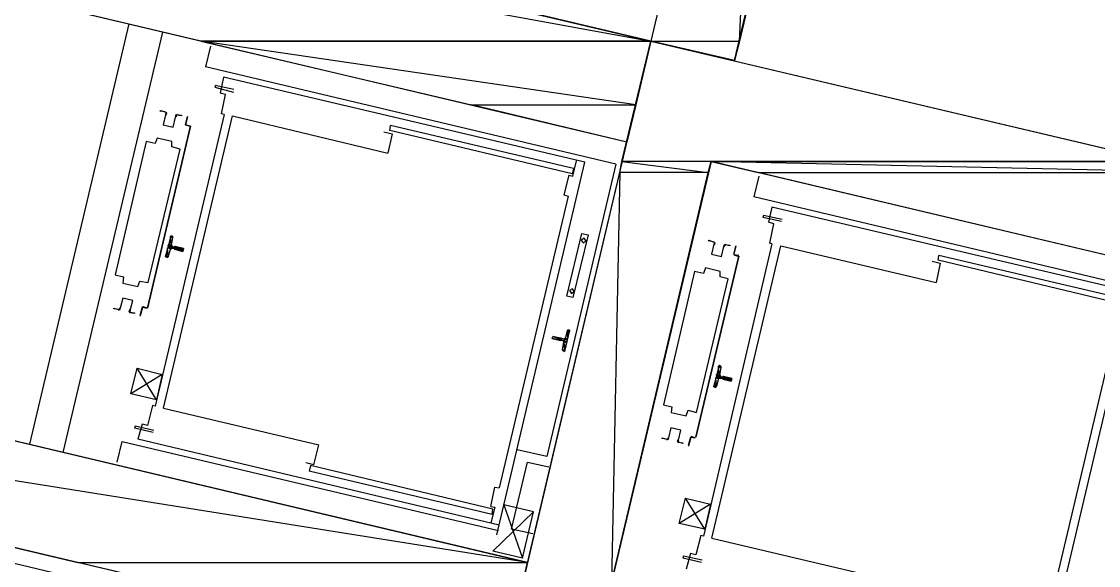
# Model space of a CAD drawing. Header units: feet. Extents: x -84 to 198, y -22 to 181.
# Drawn here: x 46.67 to 67.47, y 55.82 to 66.32 of the extents above; entities that cross this region are included whole.
import ezdxf

# ---------------------------------------------------------------- set-up
doc = ezdxf.new("R2010")
doc.units = ezdxf.units.FT
for name, color, linetype in [('A-LINEA', 7, 'CONTINUOUS'), ('A-LINEA-FINA', 9, 'CONTINUOUS'), ('A-MURO-CONCRETO', 8, 'CONTINUOUS')]:
    doc.layers.add(name, color=color, linetype=linetype)

msp = doc.modelspace()

# ---------------------------------------------------------------- linework, layer by layer
at = {"layer": 'A-LINEA'}
for p, q in [((17.6933, 75.6711), (58.8267, 65.9378)), ((48.7467, 66.2711), (46.8267, 58.1644)), ((47.48, 58.0044), (49.4, 66.1111)), ((58.8267, 65.9378), (58.36, 63.9911)), ((50.32, 65.8444), (50.2267, 65.4444)), ((58.1467, 63.5644), (50.2267, 65.4444)), ((50.5733, 65.2444), (50.5067, 64.9378)), ((57.5467, 63.6044), (50.5733, 65.2444)), ((50.7733, 64.9511), (50.4133, 65.0444)), ((50.5867, 64.5244), (49.2533, 58.8978)), ((49.4133, 58.8578), (50.7467, 64.4978)), ((50.7467, 64.4978), (53.7467, 63.7778)), ((49.9333, 64.2978), (49.1067, 60.7911)), ((49.1067, 60.7911), (49.9333, 64.2978)), ((49.9333, 64.2978), (49.84, 64.3244)), ((49.84, 64.3244), (49.92, 64.2978)), ((49.8533, 64.3244), (49.8533, 64.3244)), ((49.8533, 64.3244), (49.8533, 64.3244)), ((49.92, 64.2978), (49.92, 64.2978)), ((53.7867, 64.2178), (53.8, 64.3111)), ((57.3333, 63.4844), (53.8, 64.3111)), ((57.3067, 63.3778), (53.7867, 64.2178)), ((57.32, 63.3378), (57.3867, 63.6311)), ((55.8533, 56.4178), (57.5467, 63.6044)), ((58.1467, 63.5644), (56.8133, 57.9244)), ((57.3333, 63.4844), (57.3067, 63.3778)), ((57.24, 63.3511), (57.32, 63.3378)), ((60.9067, 63.3378), (60.8133, 62.9378)), ((57.2267, 62.9511), (55.8933, 57.3244)), ((68.7333, 61.0578), (60.8133, 62.9378)), ((61.16, 62.7378), (61.0933, 62.4444)), ((68.1333, 61.0978), (61.16, 62.7378)), ((61.3467, 62.4578), (60.9867, 62.5378)), ((49.5867, 62.1511), (49.56, 62.0044)), ((49.5997, 62.1412), (49.5846, 62.1639)), ((49.5867, 61.9778), (49.6267, 61.9644)), ((61.16, 62.0311), (59.84, 56.3911)), ((60, 56.3511), (61.3333, 61.9911)), ((61.3333, 61.9911), (64.3333, 61.2844)), ((49.4821, 61.765), (49.5058, 61.7785)), ((49.5467, 61.9378), (49.5067, 61.7911)), ((49.6133, 61.9378), (49.5733, 61.9511)), ((49.6133, 61.9244), (49.6133, 61.9244)), ((60.52, 61.7911), (59.6933, 58.2978)), ((59.6933, 58.2978), (60.52, 61.7911)), ((60.52, 61.8044), (60.4267, 61.8178)), ((60.4267, 61.8178), (60.5067, 61.7911)), ((60.44, 61.8178), (60.44, 61.8178)), ((60.44, 61.8178), (60.44, 61.8178)), ((60.5067, 61.7911), (60.5067, 61.7911)), ((64.3733, 61.7111), (64.3867, 61.8044)), ((67.92, 60.9778), (64.3867, 61.8044)), ((67.8933, 60.8711), (64.3733, 61.7111)), ((66.44, 53.9111), (68.1333, 61.0978)), ((49.0933, 60.7911), (49.0133, 60.8178)), ((49.0133, 60.8044), (49.0133, 60.8044)), ((49.0933, 60.8044), (49.0933, 60.8044)), ((49.0933, 60.8044), (49.0933, 60.8044)), ((57.1733, 60.2044), (57.2133, 60.3511)), ((57.2379, 60.3639), (57.2142, 60.3504)), ((67.8133, 60.4578), (66.48, 54.8178)), ((57.08, 60.1644), (57.08, 60.1644)), ((57.12, 59.9778), (57.1467, 60.1378)), ((57.1336, 59.9744), (57.1487, 59.9516)), ((49.28, 59.0178), (48.9067, 59.6311)), ((60.1733, 59.6444), (60.1467, 59.4978)), ((60.1864, 59.6479), (60.1713, 59.6706)), ((60.1733, 59.4711), (60.2133, 59.4578)), ((60.0687, 59.2583), (60.0924, 59.2718)), ((60.1333, 59.4311), (60.0933, 59.2844)), ((49.2, 58.9111), (49.1067, 58.5244)), ((49.2533, 58.8978), (49.2, 58.9111)), ((49.4133, 58.8578), (52.4133, 58.1511)), ((48.8667, 58.5111), (48.8533, 58.4711)), ((49.2133, 58.3911), (48.8533, 58.4711)), ((49.2267, 58.4311), (48.8667, 58.5111)), ((55.8933, 56.6044), (48.92, 58.2578)), ((59.68, 58.2844), (59.6, 58.3111)), ((59.6, 58.2978), (59.6, 58.2978)), ((59.68, 58.2978), (59.68, 58.2978)), ((59.68, 58.2978), (59.68, 58.2978)), ((48.52, 57.8178), (48.6133, 58.2178)), ((48.6133, 58.2178), (55.88, 56.4978)), ((52.32, 57.7644), (52.4133, 58.1511)), ((56.8133, 57.9244), (56.24, 58.0578)), ((52.32, 57.7644), (52.16, 57.8044)), ((52.2533, 57.7511), (52.2267, 57.6444)), ((55.76, 56.8044), (52.2267, 57.6444)), ((55.7733, 56.9111), (52.2533, 57.7511)), ((55.7333, 56.9644), (55.8133, 57.3378)), ((55.8133, 57.3378), (55.8933, 57.3244)), ((41.3733, 57.0844), (51.36, 54.7244)), ((56.56, 56.8578), (55.9867, 56.9911)), ((59.8667, 56.5244), (59.4933, 57.1244)), ((55.7333, 56.9644), (55.8133, 56.9511)), ((55.8133, 56.9511), (55.7333, 56.6444)), ((55.76, 56.8044), (55.7733, 56.9111)), ((56.3467, 55.9644), (56.56, 56.8578)), ((59.7867, 56.4044), (59.6933, 56.0311)), ((59.84, 56.3911), (59.7867, 56.4044)), ((60, 56.3511), (63, 55.6444)), ((59.4533, 56.0044), (59.44, 55.9644)), ((59.8, 55.8844), (59.44, 55.9644)), ((59.8133, 55.9244), (59.4533, 56.0044))]:
    msp.add_line(p, q, dxfattribs=at)
for points in [[(60.44, 65.5644), (62.6667, 74.9644), (61.0533, 75.3511), (58.8267, 65.9378), (60.44, 65.5644)], [(58.8267, 65.9378), (58.36, 63.9911), (20.12, 73.0444), (18.2, 64.9378), (30.4267, 62.0444), (29.7333, 59.1244), (14.9067, 62.6311)], [(67.1867, 53.3378), (66.72, 51.4044), (55.9867, 53.9378), (58.8267, 65.9378), (69.5733, 63.4044), (69.1067, 61.4578), (59.9867, 63.6178), (58.0667, 55.4978), (67.1867, 53.3378)], [(50.7733, 65.0044), (50.4133, 65.0844), (50.4133, 65.0444)], [(50.5867, 64.5244), (50.5333, 64.5378), (50.6133, 64.9111), (50.5067, 64.9378)], [(49.44, 64.5778), (49.3467, 64.5911), (49.36, 64.6044), (49.44, 64.5778)], [(49.4531, 64.5169), (49.4076, 64.3242), (49.6002, 64.2786), (49.6458, 64.4713)], [(49.4531, 64.5169), (49.4076, 64.3242), (49.6002, 64.2786), (49.6458, 64.4713)], [(49.4573, 64.5275), (49.4664, 64.5476), (49.4515, 64.5639)], [(49.4643, 64.5162), (49.4796, 64.5497), (49.4547, 64.5768)], [(49.6807, 64.5236), (49.6463, 64.5105), (49.6449, 64.4737)], [(49.6777, 64.5106), (49.6571, 64.5028), (49.6562, 64.4807)], [(49.6667, 64.5244), (49.76, 64.5111), (49.76, 64.4978), (49.6667, 64.5111)], [(49.84, 64.3244), (49.88, 64.4844), (49.84, 64.3244)], [(49.08, 64.0044), (48.48, 61.4311), (48.64, 61.3911), (48.6267, 61.2711), (48.92, 61.2044), (48.96, 61.3111), (49.12, 61.2844), (49.7333, 63.8578), (49.5733, 63.8978), (49.5733, 64.0044), (49.2933, 64.0711), (49.2533, 63.9644), (49.08, 64.0044)], [(53.6667, 64.1911), (53.8267, 64.1511), (53.7467, 63.7778)], [(57.24, 63.3511), (57.1467, 62.9778), (57.2267, 62.9511)], [(61.36, 62.4978), (61, 62.5778), (60.9867, 62.5378)], [(61.16, 62.0311), (61.12, 62.0444), (61.2, 62.4178), (61.0933, 62.4444)], [(49.48, 61.7778), (49.4533, 61.7778), (49.56, 62.1778), (49.5733, 62.1778)], [(57.4933, 62.2311), (57.6133, 62.2044), (57.32, 60.9911), (57.2, 61.0178), (57.4933, 62.2311)], [(29.96, 60.0978), (55.9867, 53.9378), (56.44, 55.8844), (30.4267, 62.0444), (29.96, 60.0978)], [(49.5739, 62.0024), (49.5763, 61.9873), (49.5887, 61.9783)], [(49.64, 61.9778), (49.8, 61.9378), (49.7867, 61.8844), (49.6267, 61.9244)], [(49.64, 61.9778), (49.6267, 61.9778), (49.6267, 61.9778)], [(57.5374, 62.1365), (57.4813, 62.1019), (57.5159, 62.0457), (57.5721, 62.0804), (57.5374, 62.1365)], [(60.0267, 62.0711), (59.9333, 62.0844), (59.9467, 62.0978), (60.0267, 62.0711)], [(60.0397, 62.0235), (59.9942, 61.8309), (60.1869, 61.7853), (60.2325, 61.9779)], [(60.0397, 62.0235), (59.9942, 61.8309), (60.1869, 61.7853), (60.2325, 61.9779)], [(60.044, 62.0208), (60.0531, 62.0409), (60.0381, 62.0572)], [(60.051, 62.0095), (60.0663, 62.043), (60.0413, 62.0701)], [(60.2673, 62.017), (60.2329, 62.0039), (60.2315, 61.9671)], [(60.2644, 62.004), (60.2438, 61.9961), (60.2429, 61.9741)], [(60.2533, 62.0178), (60.3467, 62.0044), (60.3467, 61.9911), (60.2533, 62.0178)], [(60.4267, 61.8311), (60.4667, 61.9778), (60.4667, 61.9911), (60.4267, 61.8311)], [(49.5846, 61.9372), (49.5695, 61.9348), (49.5605, 61.9224)], [(59.6667, 61.4978), (59.0667, 58.9244), (59.2267, 58.8844), (59.2133, 58.7778), (59.5067, 58.7111), (59.5467, 58.8178), (59.7067, 58.7778), (60.32, 61.3511), (60.16, 61.3911), (60.16, 61.4978), (59.88, 61.5644), (59.84, 61.4578), (59.6667, 61.4978)], [(64.2533, 61.6978), (64.4133, 61.6578), (64.3333, 61.2844)], [(57.3107, 61.1632), (57.2546, 61.1285), (57.2893, 61.0724), (57.3454, 61.107), (57.3107, 61.1632)], [(48.7736, 60.7454), (48.8191, 60.938), (48.6265, 60.9836), (48.5808, 60.791)], [(48.7736, 60.7454), (48.8191, 60.938), (48.6265, 60.9836), (48.5808, 60.791)], [(48.5467, 60.7644), (48.4533, 60.7778), (48.4533, 60.7911), (48.5467, 60.7644)], [(48.546, 60.7519), (48.5804, 60.765), (48.5818, 60.8018)], [(48.5489, 60.7649), (48.5696, 60.7728), (48.5704, 60.7948)], [(48.7623, 60.7594), (48.7471, 60.7259), (48.772, 60.6988)], [(48.7694, 60.7481), (48.7603, 60.7279), (48.7752, 60.7117)], [(49, 60.8044), (48.96, 60.6444), (48.9733, 60.6444), (49.0133, 60.8044), (49.0933, 60.7911)], [(48.7733, 60.7111), (48.8533, 60.6978), (48.8533, 60.6844), (48.7733, 60.6978)], [(57.24, 60.3644), (57.2533, 60.3644), (57.16, 59.9511), (57.1467, 59.9644)], [(57.08, 60.1644), (56.92, 60.2044), (56.9333, 60.2444), (57.0933, 60.2178), (57.0933, 60.2044)], [(57.1333, 60.1644), (57.0933, 60.1644), (57.0933, 60.1644)], [(57.1467, 60.1911), (57.1067, 60.2044), (57.1067, 60.2044)], [(57.1595, 60.1265), (57.157, 60.1416), (57.1446, 60.1506)], [(57.1487, 60.1783), (57.1638, 60.1808), (57.1728, 60.1932)], [(60.0667, 59.2711), (60.04, 59.2711), (60.1467, 59.6844), (60.16, 59.6711)], [(49.3867, 59.5111), (48.7867, 59.1378), (48.9067, 59.6311), (49.3867, 59.5111), (49.28, 59.0178), (48.7867, 59.1378)], [(60.1605, 59.4957), (60.163, 59.4806), (60.1754, 59.4716)], [(60.2267, 59.4711), (60.3867, 59.4311), (60.3733, 59.3778), (60.2133, 59.4178)], [(60.2267, 59.4711), (60.2133, 59.4711), (60.2133, 59.4711)], [(60.1713, 59.4306), (60.1562, 59.4281), (60.1472, 59.4157)], [(60.16, 59.4444), (60.2, 59.4311), (60.2, 59.4311)], [(49.1067, 58.5244), (49, 58.5511), (48.92, 58.2578)], [(59.3603, 58.2387), (59.4058, 58.4313), (59.2131, 58.4769), (59.1675, 58.2843)], [(59.3603, 58.2387), (59.4058, 58.4313), (59.2131, 58.4769), (59.1675, 58.2843)], [(59.12, 58.2578), (59.04, 58.2711), (59.04, 58.2844), (59.1333, 58.2578)], [(59.1327, 58.2453), (59.1671, 58.2583), (59.1685, 58.2951)], [(59.1356, 58.2583), (59.1562, 58.2661), (59.1571, 58.2882)], [(59.349, 58.2527), (59.3337, 58.2192), (59.3587, 58.1921)], [(59.356, 58.2414), (59.3469, 58.2213), (59.3619, 58.205)], [(59.5867, 58.2978), (59.5467, 58.1378), (59.56, 58.1378), (59.6, 58.2978), (59.68, 58.2844)], [(59.36, 58.2044), (59.44, 58.1911), (59.44, 58.1778), (59.36, 58.2044)], [(56.5467, 56.4311), (56.1333, 56.5244), (56.44, 57.8178), (56.8533, 57.7244)], [(55.9867, 56.9911), (56.3467, 55.9644), (55.7733, 56.0978), (56.56, 56.8578)], [(59.9733, 57.0044), (59.3733, 56.6311), (59.4933, 57.1244), (59.9733, 57.0044), (59.8667, 56.5244), (59.3733, 56.6311)], [(59.6933, 56.0311), (59.5867, 56.0578), (59.5067, 55.7511)]]:
    msp.add_lwpolyline(points, dxfattribs=at)
at = {"layer": 'A-LINEA-FINA'}
for p, q in [((49.5467, 62.1778), (49.5867, 62.1644)), ((49.56, 62.1778), (49.5867, 62.1778)), ((49.56, 62.1778), (49.5733, 62.1778)), ((49.5067, 62.0044), (49.5733, 61.9778)), ((49.5067, 62.0044), (49.5733, 61.9911)), ((49.5067, 61.9911), (49.5867, 61.9778)), ((49.5067, 61.9644), (49.56, 61.9511)), ((49.52, 62.0178), (49.56, 62.0044)), ((49.6267, 61.9778), (49.8, 61.9378)), ((49.6267, 61.9644), (49.8, 61.9244)), ((49.6267, 61.9644), (49.8, 61.9244)), ((49.4533, 61.7778), (49.48, 61.7778)), ((49.4667, 61.7911), (49.4933, 61.7778)), ((49.4667, 61.7911), (49.5067, 61.7778)), ((49.4933, 61.9511), (49.5467, 61.9378)), ((49.5067, 61.9511), (49.56, 61.9378)), ((49.6267, 61.9378), (49.7867, 61.8978)), ((49.6267, 61.9244), (49.7867, 61.8844)), ((57.2533, 60.3511), (57.2133, 60.3644)), ((57.2533, 60.3511), (57.2267, 60.3644)), ((57.2533, 60.3644), (57.24, 60.3644)), ((57.08, 60.1644), (56.92, 60.2044)), ((57.0933, 60.2044), (56.9333, 60.2444)), ((57.0933, 60.2044), (56.9333, 60.2444)), ((57.2, 60.1378), (57.1333, 60.1644)), ((57.2, 60.1244), (57.1467, 60.1378)), ((57.2133, 60.1778), (57.16, 60.1911)), ((57.16, 59.9644), (57.12, 59.9778)), ((57.16, 59.9644), (57.1333, 59.9778)), ((57.16, 59.9644), (57.1333, 59.9644)), ((57.16, 59.9511), (57.1333, 59.9644)), ((60.1467, 59.6844), (60.16, 59.6711)), ((60.0933, 59.4978), (60.16, 59.4711)), ((60.0933, 59.4978), (60.16, 59.4844)), ((60.0933, 59.4978), (60.1467, 59.4844)), ((60.1333, 59.6711), (60.1733, 59.6578)), ((60.1333, 59.6711), (60.1733, 59.6711)), ((60.2133, 59.4711), (60.3867, 59.4311)), ((60.2133, 59.4711), (60.3867, 59.4311)), ((60.04, 59.2844), (60.08, 59.2711)), ((60.04, 59.2711), (60.0667, 59.2711)), ((60.0533, 59.2844), (60.08, 59.2711)), ((60.08, 59.4444), (60.1333, 59.4311)), ((60.08, 59.4444), (60.1333, 59.4311)), ((60.0933, 59.4578), (60.1467, 59.4444)), ((60.2133, 59.4578), (60.3733, 59.4178)), ((60.2133, 59.4311), (60.3733, 59.3911)), ((60.2133, 59.4178), (60.3733, 59.3778))]:
    msp.add_line(p, q, dxfattribs=at)
for points in [[(49.5867, 62.1778), (49.5867, 62.1644), (49.5467, 62.1778), (49.5867, 62.1778)], [(49.5867, 62.1644), (49.5467, 62.1778), (49.5467, 62.1778), (49.5867, 62.1644)], [(49.5467, 62.1778), (49.5467, 62.1778), (49.5867, 62.1644), (49.5467, 62.1778)], [(49.5867, 62.1644), (49.5467, 62.1778), (49.5467, 62.1778), (49.5867, 62.1644)], [(49.5467, 62.1778), (49.5467, 62.1778), (49.5867, 62.1644), (49.5467, 62.1778)], [(49.5467, 62.1778), (49.5867, 62.1644), (49.5467, 62.1644), (49.5467, 62.1778), (49.5467, 62.1778)], [(49.5867, 62.1644), (49.5467, 62.1778), (49.5467, 62.1778), (49.5867, 62.1644), (49.5867, 62.1644)], [(49.56, 62.1778), (49.5867, 62.1778), (49.5467, 62.1778), (49.56, 62.1778), (49.56, 62.1778)], [(49.56, 62.1778), (49.56, 62.1778), (49.5867, 62.1778), (49.56, 62.1778)], [(49.5867, 62.1778), (49.56, 62.1778), (49.5733, 62.1778), (49.5867, 62.1778)], [(49.5733, 62.1778), (49.56, 62.1778), (49.56, 62.1778), (49.5733, 62.1778), (49.5733, 62.1778)], [(49.5067, 62.0044), (49.56, 61.9911), (49.52, 62.0178), (49.5067, 62.0044)], [(49.5067, 62.0044), (49.5067, 62.0044), (49.5733, 61.9778), (49.5067, 62.0044)], [(49.5067, 62.0044), (49.5733, 61.9778), (49.5067, 61.9911), (49.5067, 62.0044), (49.5067, 62.0044)], [(49.5733, 61.9778), (49.5067, 62.0044), (49.5733, 61.9911), (49.5733, 61.9778), (49.5733, 61.9778)], [(49.5733, 61.9911), (49.5067, 62.0044), (49.5067, 62.0044), (49.5733, 61.9911)], [(49.5067, 62.0044), (49.5067, 62.0044), (49.5733, 61.9911), (49.5067, 62.0044), (49.5067, 62.0044)], [(49.5733, 61.9911), (49.5067, 62.0044), (49.56, 61.9911), (49.5733, 61.9911), (49.5733, 61.9911)], [(49.56, 61.9911), (49.5067, 62.0044), (49.5067, 62.0044), (49.56, 61.9911)], [(49.5067, 62.0044), (49.5067, 62.0044), (49.56, 61.9911), (49.5067, 62.0044), (49.5067, 62.0044)], [(49.5067, 61.9644), (49.7867, 61.8978), (49.5067, 61.9911), (49.5067, 61.9644)], [(49.7867, 61.8978), (49.5067, 61.9911), (49.8, 61.9244), (49.7867, 61.8978), (49.7867, 61.8978)], [(49.5867, 61.9778), (49.5067, 61.9911), (49.5733, 61.9778), (49.5867, 61.9778), (49.5867, 61.9778)], [(49.5733, 61.9778), (49.5067, 61.9911), (49.5067, 61.9911), (49.5733, 61.9778)], [(49.5067, 61.9911), (49.5067, 61.9911), (49.5733, 61.9778), (49.5067, 61.9911), (49.5067, 61.9911)], [(49.5067, 61.9644), (49.5067, 61.9644), (49.56, 61.9511), (49.5067, 61.9644)], [(49.5067, 61.9644), (49.56, 61.9511), (49.5067, 61.9511), (49.5067, 61.9644), (49.5067, 61.9644)], [(49.56, 61.9511), (49.5067, 61.9644), (49.5067, 61.9644), (49.56, 61.9511)], [(49.5067, 61.9644), (49.5067, 61.9644), (49.56, 61.9511), (49.5067, 61.9644), (49.5067, 61.9644)], [(49.56, 61.9511), (49.5067, 61.9644), (49.5067, 61.9644), (49.56, 61.9511)], [(49.5067, 61.9644), (49.5067, 61.9644), (49.56, 61.9511), (49.5067, 61.9644), (49.5067, 61.9644)], [(49.56, 61.9511), (49.5067, 61.9644), (49.5733, 61.9511), (49.56, 61.9511), (49.56, 61.9511)], [(49.5733, 61.9511), (49.5067, 61.9644), (49.5067, 61.9644), (49.5733, 61.9511)], [(49.5067, 61.9644), (49.5067, 61.9644), (49.5733, 61.9511), (49.5067, 61.9644), (49.5067, 61.9644)], [(49.52, 62.0178), (49.56, 62.0044), (49.5467, 62.1644), (49.52, 62.0178)], [(49.56, 61.9911), (49.52, 62.0178), (49.56, 62.0044), (49.56, 61.9911)], [(49.56, 62.0044), (49.52, 62.0178), (49.52, 62.0178), (49.56, 62.0044), (49.56, 62.0044)], [(49.56, 62.0044), (49.5467, 62.1644), (49.5867, 62.1511), (49.56, 62.0044)], [(49.5467, 62.1644), (49.5867, 62.1511), (49.5867, 62.1644), (49.5467, 62.1644), (49.5467, 62.1644)], [(49.5867, 62.1511), (49.5467, 62.1644), (49.5467, 62.1644), (49.5867, 62.1511), (49.5867, 62.1511)], [(49.8, 61.9378), (49.6267, 61.9778), (49.6267, 61.9778), (49.8, 61.9378)], [(49.6267, 61.9778), (49.6267, 61.9778), (49.8, 61.9378), (49.6267, 61.9778)], [(49.6267, 61.9778), (49.8, 61.9378), (49.6267, 61.9644), (49.6267, 61.9778), (49.6267, 61.9778)], [(49.8, 61.9378), (49.6267, 61.9778), (49.6267, 61.9778), (49.8, 61.9378)], [(49.6267, 61.9778), (49.6267, 61.9778), (49.8, 61.9378), (49.6267, 61.9778), (49.6267, 61.9778)], [(49.64, 61.9778), (49.8, 61.9378), (49.6267, 61.9778), (49.64, 61.9778), (49.64, 61.9778)], [(49.8, 61.9244), (49.6267, 61.9644), (49.6267, 61.9644), (49.8, 61.9244)], [(49.6267, 61.9644), (49.6267, 61.9644), (49.8, 61.9244), (49.6267, 61.9644), (49.6267, 61.9644)], [(49.8, 61.9244), (49.6267, 61.9644), (49.6267, 61.9644), (49.8, 61.9244)], [(49.6267, 61.9644), (49.6267, 61.9644), (49.8, 61.9244), (49.6267, 61.9644), (49.6267, 61.9644)], [(49.8, 61.9244), (49.6267, 61.9644), (49.6267, 61.9644), (49.8, 61.9244)], [(49.6267, 61.9644), (49.6267, 61.9644), (49.8, 61.9244), (49.6267, 61.9644)], [(49.8, 61.9244), (49.6267, 61.9644), (49.6267, 61.9644), (49.8, 61.9244), (49.8, 61.9244)], [(49.8, 61.9244), (49.6267, 61.9644), (49.8, 61.9378), (49.8, 61.9244), (49.8, 61.9244)], [(49.64, 61.9778), (49.64, 61.9778), (49.8, 61.9378), (49.64, 61.9778)], [(49.4667, 61.7911), (49.4933, 61.7778), (49.4533, 61.7778), (49.4667, 61.7911), (49.4667, 61.7911)], [(49.4933, 61.7778), (49.48, 61.7778), (49.4533, 61.7778), (49.4933, 61.7778)], [(49.48, 61.7778), (49.4533, 61.7778), (49.4533, 61.7778), (49.48, 61.7778)], [(49.4533, 61.7778), (49.4533, 61.7778), (49.48, 61.7778), (49.4533, 61.7778)], [(49.48, 61.7778), (49.4533, 61.7778), (49.4533, 61.7778), (49.48, 61.7778)], [(49.4533, 61.7778), (49.4533, 61.7778), (49.48, 61.7778), (49.4533, 61.7778), (49.4533, 61.7778)], [(49.4933, 61.7778), (49.4533, 61.7778), (49.4533, 61.7778), (49.4933, 61.7778)], [(49.4533, 61.7778), (49.4533, 61.7778), (49.4933, 61.7778), (49.4533, 61.7778), (49.4533, 61.7778)], [(49.4667, 61.7911), (49.5067, 61.7911), (49.4933, 61.9511), (49.4667, 61.7911)], [(49.5067, 61.7778), (49.4667, 61.7911), (49.4933, 61.7778), (49.5067, 61.7778)], [(49.4933, 61.7778), (49.4667, 61.7911), (49.4667, 61.7911), (49.4933, 61.7778)], [(49.4667, 61.7911), (49.4667, 61.7911), (49.4933, 61.7778), (49.4667, 61.7911)], [(49.4933, 61.7778), (49.4667, 61.7911), (49.4667, 61.7911), (49.4933, 61.7778), (49.4933, 61.7778)], [(49.5067, 61.7778), (49.4667, 61.7911), (49.5067, 61.7911), (49.5067, 61.7778), (49.5067, 61.7778)], [(49.5067, 61.7911), (49.4933, 61.9511), (49.5467, 61.9378), (49.5067, 61.7911)], [(49.5467, 61.9378), (49.4933, 61.9511), (49.4933, 61.9511), (49.5467, 61.9378)], [(49.4933, 61.9511), (49.4933, 61.9511), (49.5467, 61.9378), (49.4933, 61.9511)], [(49.4933, 61.9511), (49.5467, 61.9378), (49.4933, 61.9511), (49.4933, 61.9511), (49.4933, 61.9511)], [(49.4933, 61.9511), (49.5467, 61.9378), (49.5067, 61.9511), (49.4933, 61.9511)], [(49.5467, 61.9378), (49.5067, 61.9511), (49.56, 61.9378), (49.5467, 61.9378), (49.5467, 61.9378)], [(49.56, 61.9378), (49.5067, 61.9511), (49.56, 61.9511), (49.56, 61.9378), (49.56, 61.9378)], [(49.6133, 61.9378), (49.6133, 61.9378), (49.7867, 61.8978), (49.6133, 61.9378)], [(49.6133, 61.9378), (49.7867, 61.8978), (49.6267, 61.9378), (49.6133, 61.9378), (49.6133, 61.9378)], [(49.7867, 61.8978), (49.6133, 61.9378), (49.6133, 61.9378), (49.7867, 61.8978)], [(49.6133, 61.9378), (49.6133, 61.9378), (49.7867, 61.8978), (49.6133, 61.9378), (49.6133, 61.9378)], [(49.7867, 61.8978), (49.6133, 61.9378), (49.6133, 61.9378), (49.7867, 61.8978)], [(49.6133, 61.9378), (49.6133, 61.9378), (49.7867, 61.8978), (49.6133, 61.9378), (49.6133, 61.9378)], [(49.6267, 61.9378), (49.6267, 61.9378), (49.7867, 61.8978), (49.6267, 61.9378)], [(49.6267, 61.9378), (49.7867, 61.8978), (49.6267, 61.9244), (49.6267, 61.9378), (49.6267, 61.9378)], [(49.7867, 61.8978), (49.6267, 61.9378), (49.6267, 61.9378), (49.7867, 61.8978)], [(49.6267, 61.9378), (49.6267, 61.9378), (49.7867, 61.8978), (49.6267, 61.9378), (49.6267, 61.9378)], [(49.7867, 61.8978), (49.6267, 61.9378), (49.6267, 61.9378), (49.7867, 61.8978)], [(49.6267, 61.9378), (49.6267, 61.9378), (49.7867, 61.8978), (49.6267, 61.9378)], [(49.7867, 61.8978), (49.6267, 61.9378), (49.6267, 61.9378), (49.7867, 61.8978), (49.7867, 61.8978)], [(49.7867, 61.8844), (49.6267, 61.9244), (49.6267, 61.9244), (49.7867, 61.8844)], [(49.6267, 61.9244), (49.6267, 61.9244), (49.7867, 61.8844), (49.6267, 61.9244), (49.6267, 61.9244)], [(49.7867, 61.8844), (49.6267, 61.9244), (49.7867, 61.8978), (49.7867, 61.8844), (49.7867, 61.8844)], [(57.2133, 60.3511), (57.2133, 60.1911), (57.1733, 60.2044), (57.2133, 60.3511)], [(57.2133, 60.3644), (57.2533, 60.3511), (57.2267, 60.3644), (57.2133, 60.3644)], [(57.2533, 60.3511), (57.2533, 60.3511), (57.2133, 60.3644), (57.2533, 60.3511)], [(57.2133, 60.3644), (57.2533, 60.3511), (57.2133, 60.3511), (57.2133, 60.3644), (57.2133, 60.3644)], [(57.2133, 60.3644), (57.2533, 60.3511), (57.2533, 60.3511), (57.2133, 60.3644), (57.2133, 60.3644)], [(57.2533, 60.3378), (57.2533, 60.3378), (57.2133, 60.3511), (57.2533, 60.3378)], [(57.2533, 60.3378), (57.2133, 60.3511), (57.2533, 60.3511), (57.2533, 60.3378), (57.2533, 60.3378)], [(57.2533, 60.3378), (57.2133, 60.3511), (57.2133, 60.1911), (57.2533, 60.3378)], [(57.2533, 60.3644), (57.24, 60.3644), (57.2267, 60.3644), (57.2533, 60.3644), (57.2533, 60.3644)], [(57.2267, 60.3644), (57.2533, 60.3511), (57.2533, 60.3511), (57.2267, 60.3644)], [(57.2533, 60.3511), (57.2533, 60.3511), (57.2267, 60.3644), (57.2533, 60.3511)], [(57.2533, 60.3511), (57.2267, 60.3644), (57.2533, 60.3644), (57.2533, 60.3511), (57.2533, 60.3511)], [(57.2267, 60.3644), (57.2533, 60.3511), (57.2533, 60.3511), (57.2267, 60.3644)], [(57.24, 60.3644), (57.2533, 60.3644), (57.2533, 60.3644), (57.24, 60.3644)], [(57.2533, 60.3644), (57.2533, 60.3644), (57.24, 60.3644), (57.2533, 60.3644)], [(56.9333, 60.2444), (57.2, 60.1378), (56.92, 60.2044), (56.9333, 60.2444), (56.9333, 60.2444)], [(56.92, 60.2044), (57.0933, 60.1644), (57.0933, 60.1644), (56.92, 60.2044)], [(57.0933, 60.1644), (57.0933, 60.1644), (56.92, 60.2044), (57.0933, 60.1644), (57.0933, 60.1644)], [(56.92, 60.2044), (57.0933, 60.1644), (57.0933, 60.1644), (56.92, 60.2044)], [(57.0933, 60.1644), (57.0933, 60.1644), (56.92, 60.2044), (57.0933, 60.1644), (57.0933, 60.1644)], [(56.92, 60.2044), (57.0933, 60.1644), (57.0933, 60.1644), (56.92, 60.2044)], [(57.0933, 60.1644), (57.0933, 60.1644), (56.92, 60.2044), (57.0933, 60.1644), (57.0933, 60.1644)], [(57.08, 60.1644), (57.08, 60.1644), (56.92, 60.2044), (57.08, 60.1644)], [(57.08, 60.1644), (56.92, 60.2044), (57.0933, 60.1644), (57.08, 60.1644), (57.08, 60.1644)], [(56.92, 60.2044), (57.08, 60.1644), (57.08, 60.1644), (56.92, 60.2044)], [(57.08, 60.1644), (57.08, 60.1644), (56.92, 60.2044), (57.08, 60.1644), (57.08, 60.1644)], [(56.92, 60.2044), (57.08, 60.1644), (57.08, 60.1644), (56.92, 60.2044)], [(57.08, 60.1644), (57.08, 60.1644), (56.92, 60.2044), (57.08, 60.1644)], [(56.92, 60.2044), (57.08, 60.1644), (57.08, 60.1644), (56.92, 60.2044), (56.92, 60.2044)], [(56.92, 60.2044), (57.08, 60.1644), (57.08, 60.1644), (56.92, 60.2044)], [(57.08, 60.1644), (57.08, 60.1644), (56.92, 60.2044), (57.08, 60.1644), (57.08, 60.1644)], [(56.92, 60.2044), (57.08, 60.1644), (57.08, 60.1644), (56.92, 60.2044)], [(57.08, 60.1644), (57.08, 60.1644), (56.92, 60.2044), (57.08, 60.1644), (57.08, 60.1644)], [(57.0933, 60.2044), (57.0933, 60.2044), (56.9333, 60.2444), (57.0933, 60.2044)], [(57.0933, 60.2044), (56.9333, 60.2444), (57.0933, 60.2178), (57.0933, 60.2044), (57.0933, 60.2044)], [(56.9333, 60.2444), (57.0933, 60.2044), (57.0933, 60.2044), (56.9333, 60.2444)], [(57.0933, 60.2044), (57.0933, 60.2044), (56.9333, 60.2444), (57.0933, 60.2044)], [(56.9333, 60.2444), (57.0933, 60.2044), (57.0933, 60.2044), (56.9333, 60.2444), (56.9333, 60.2444)], [(56.9333, 60.2444), (57.0933, 60.2044), (57.0933, 60.2044), (56.9333, 60.2444)], [(57.0933, 60.2044), (57.0933, 60.2044), (56.9333, 60.2444), (57.0933, 60.2044), (57.0933, 60.2044)], [(56.9333, 60.2444), (57.0933, 60.2044), (57.0933, 60.2044), (56.9333, 60.2444)], [(57.0933, 60.2044), (57.0933, 60.2044), (56.9333, 60.2444), (57.0933, 60.2044)], [(56.9333, 60.2444), (57.0933, 60.2044), (57.0933, 60.2044), (56.9333, 60.2444), (56.9333, 60.2444)], [(56.9333, 60.2444), (57.0933, 60.2044), (57.0933, 60.2044), (56.9333, 60.2444)], [(57.0933, 60.2044), (57.0933, 60.2044), (56.9333, 60.2444), (57.0933, 60.2044), (57.0933, 60.2044)], [(56.9333, 60.2444), (57.0933, 60.2044), (57.0933, 60.2044), (56.9333, 60.2444)], [(57.0933, 60.2044), (57.0933, 60.2044), (56.9333, 60.2444), (57.0933, 60.2044), (57.0933, 60.2044)], [(57.1067, 60.2044), (57.1067, 60.2044), (56.9333, 60.2444), (57.1067, 60.2044)], [(57.1067, 60.2044), (56.9333, 60.2444), (57.0933, 60.2044), (57.1067, 60.2044), (57.1067, 60.2044)], [(57.2133, 60.1778), (56.9333, 60.2444), (57.2, 60.1378), (57.2133, 60.1778)], [(57.1467, 60.1378), (57.16, 59.9778), (57.12, 59.9778), (57.1467, 60.1378), (57.1467, 60.1378)], [(57.1333, 60.1644), (57.2, 60.1378), (57.2, 60.1378), (57.1333, 60.1644)], [(57.2, 60.1378), (57.2, 60.1378), (57.1333, 60.1644), (57.2, 60.1378), (57.2, 60.1378)], [(57.1333, 60.1644), (57.2, 60.1378), (57.1467, 60.1511), (57.1333, 60.1644), (57.1333, 60.1644)], [(57.16, 60.1911), (57.2133, 60.1778), (57.1467, 60.1911), (57.16, 60.1911), (57.16, 60.1911)], [(57.1467, 60.1911), (57.2133, 60.1778), (57.2133, 60.1778), (57.1467, 60.1911)], [(57.2133, 60.1778), (57.2133, 60.1778), (57.1467, 60.1911), (57.2133, 60.1778), (57.2133, 60.1778)], [(57.1467, 60.1911), (57.2133, 60.1778), (57.2133, 60.1778), (57.1467, 60.1911)], [(57.2133, 60.1778), (57.2133, 60.1778), (57.1467, 60.1911), (57.2133, 60.1778), (57.2133, 60.1778)], [(57.1467, 60.1511), (57.2, 60.1378), (57.2, 60.1378), (57.1467, 60.1511)], [(57.2, 60.1378), (57.2, 60.1378), (57.1467, 60.1511), (57.2, 60.1378), (57.2, 60.1378)], [(57.1467, 60.1511), (57.2, 60.1378), (57.2, 60.1378), (57.1467, 60.1511)], [(57.2, 60.1378), (57.2, 60.1378), (57.1467, 60.1511), (57.2, 60.1378), (57.2, 60.1378)], [(57.1467, 60.1511), (57.2, 60.1378), (57.2, 60.1378), (57.1467, 60.1511)], [(57.2, 60.1378), (57.2, 60.1378), (57.1467, 60.1511), (57.2, 60.1378), (57.2, 60.1378)], [(57.1467, 60.1511), (57.2, 60.1378), (57.2, 60.1378), (57.1467, 60.1511)], [(57.2, 60.1378), (57.2, 60.1378), (57.1467, 60.1511), (57.2, 60.1378), (57.2, 60.1378)], [(57.2, 60.1378), (57.1467, 60.1511), (57.2, 60.1244), (57.2, 60.1378)], [(57.1467, 60.1511), (57.2, 60.1244), (57.1467, 60.1378), (57.1467, 60.1511)], [(57.1467, 60.1378), (57.2, 60.1244), (57.2, 60.1244), (57.1467, 60.1378)], [(57.2, 60.1244), (57.2, 60.1244), (57.1467, 60.1378), (57.2, 60.1244)], [(57.2, 60.1244), (57.1467, 60.1378), (57.2, 60.1244), (57.2, 60.1244), (57.2, 60.1244)], [(57.2, 60.1244), (57.1467, 60.1378), (57.16, 59.9778), (57.2, 60.1244)], [(57.2133, 60.1911), (57.1733, 60.2044), (57.16, 60.2044), (57.2133, 60.1911), (57.2133, 60.1911)], [(57.2133, 60.1911), (57.2133, 60.1911), (57.16, 60.2044), (57.2133, 60.1911)], [(57.2133, 60.1911), (57.16, 60.2044), (57.2133, 60.1911), (57.2133, 60.1911), (57.2133, 60.1911)], [(57.2133, 60.1911), (57.16, 60.2044), (57.2133, 60.1778), (57.2133, 60.1911)], [(57.16, 60.2044), (57.2133, 60.1778), (57.16, 60.1911), (57.16, 60.2044), (57.16, 60.2044)], [(57.16, 60.1911), (57.2133, 60.1778), (57.2133, 60.1778), (57.16, 60.1911)], [(57.2133, 60.1778), (57.2133, 60.1778), (57.16, 60.1911), (57.2133, 60.1778), (57.2133, 60.1778)], [(57.16, 60.1911), (57.2133, 60.1778), (57.2133, 60.1778), (57.16, 60.1911)], [(57.2133, 60.1778), (57.2133, 60.1778), (57.16, 60.1911), (57.2133, 60.1778), (57.2133, 60.1778)], [(57.16, 60.1911), (57.2133, 60.1778), (57.2133, 60.1778), (57.16, 60.1911)], [(57.2133, 60.1778), (57.2133, 60.1778), (57.16, 60.1911), (57.2133, 60.1778), (57.2133, 60.1778)], [(57.1733, 60.2044), (57.2133, 60.1911), (57.2133, 60.1911), (57.1733, 60.2044)], [(57.1333, 59.9778), (57.16, 59.9644), (57.12, 59.9778), (57.1333, 59.9778)], [(57.12, 59.9778), (57.16, 59.9644), (57.16, 59.9644), (57.12, 59.9778)], [(57.16, 59.9644), (57.16, 59.9644), (57.12, 59.9778), (57.16, 59.9644)], [(57.16, 59.9644), (57.12, 59.9778), (57.16, 59.9778), (57.16, 59.9644), (57.16, 59.9644)], [(57.12, 59.9778), (57.16, 59.9644), (57.16, 59.9644), (57.12, 59.9778), (57.12, 59.9778)], [(57.1333, 59.9778), (57.16, 59.9644), (57.1333, 59.9644), (57.1333, 59.9778)], [(57.1333, 59.9644), (57.16, 59.9644), (57.16, 59.9644), (57.1333, 59.9644), (57.1333, 59.9644)], [(57.1467, 59.9644), (57.16, 59.9511), (57.1333, 59.9644), (57.1467, 59.9644)], [(57.1333, 59.9644), (57.16, 59.9511), (57.16, 59.9511), (57.1333, 59.9644)], [(57.16, 59.9511), (57.16, 59.9511), (57.1333, 59.9644), (57.16, 59.9511)], [(57.16, 59.9511), (57.1333, 59.9644), (57.16, 59.9644), (57.16, 59.9511), (57.16, 59.9511)], [(57.1333, 59.9644), (57.16, 59.9511), (57.16, 59.9511), (57.1333, 59.9644), (57.1333, 59.9644)], [(60.1333, 59.6711), (60.1733, 59.6711), (60.1467, 59.6844), (60.1333, 59.6711)], [(60.1733, 59.6711), (60.1467, 59.6844), (60.16, 59.6711), (60.1733, 59.6711)], [(60.16, 59.6711), (60.1467, 59.6844), (60.1467, 59.6844), (60.16, 59.6711), (60.16, 59.6711)], [(60.0933, 59.5111), (60.0933, 59.5111), (60.1467, 59.4978), (60.0933, 59.5111)], [(60.0933, 59.5111), (60.1467, 59.4978), (60.0933, 59.4978), (60.0933, 59.5111), (60.0933, 59.5111)], [(60.1067, 59.5111), (60.1467, 59.4978), (60.0933, 59.5111), (60.1067, 59.5111), (60.1067, 59.5111)], [(60.0933, 59.4844), (60.1733, 59.4711), (60.0933, 59.4978), (60.0933, 59.4844)], [(60.1733, 59.4711), (60.0933, 59.4978), (60.16, 59.4711), (60.1733, 59.4711), (60.1733, 59.4711)], [(60.16, 59.4711), (60.0933, 59.4978), (60.0933, 59.4978), (60.16, 59.4711)], [(60.0933, 59.4978), (60.0933, 59.4978), (60.16, 59.4711), (60.0933, 59.4978), (60.0933, 59.4978)], [(60.16, 59.4711), (60.0933, 59.4978), (60.16, 59.4844), (60.16, 59.4711), (60.16, 59.4711)], [(60.16, 59.4844), (60.0933, 59.4978), (60.0933, 59.4978), (60.16, 59.4844)], [(60.0933, 59.4978), (60.0933, 59.4978), (60.16, 59.4844), (60.0933, 59.4978), (60.0933, 59.4978)], [(60.16, 59.4844), (60.0933, 59.4978), (60.1467, 59.4844), (60.16, 59.4844), (60.16, 59.4844)], [(60.1467, 59.4844), (60.0933, 59.4978), (60.0933, 59.4978), (60.1467, 59.4844)], [(60.0933, 59.4978), (60.0933, 59.4978), (60.1467, 59.4844), (60.0933, 59.4978), (60.0933, 59.4978)], [(60.1467, 59.4844), (60.0933, 59.4978), (60.1467, 59.4978), (60.1467, 59.4844), (60.1467, 59.4844)], [(60.0933, 59.4578), (60.3733, 59.3911), (60.0933, 59.4844), (60.0933, 59.4578)], [(60.3733, 59.3911), (60.0933, 59.4844), (60.3733, 59.4178), (60.3733, 59.3911), (60.3733, 59.3911)], [(60.1067, 59.5111), (60.1467, 59.4978), (60.1333, 59.6578), (60.1067, 59.5111)], [(60.1067, 59.5111), (60.1067, 59.5111), (60.1467, 59.4978), (60.1067, 59.5111)], [(60.1733, 59.6711), (60.1333, 59.6711), (60.1733, 59.6578), (60.1733, 59.6711)], [(60.1733, 59.6578), (60.1333, 59.6711), (60.1333, 59.6711), (60.1733, 59.6578)], [(60.1333, 59.6711), (60.1333, 59.6711), (60.1733, 59.6578), (60.1333, 59.6711)], [(60.1333, 59.6711), (60.1733, 59.6578), (60.1333, 59.6578), (60.1333, 59.6711), (60.1333, 59.6711)], [(60.1733, 59.6578), (60.1333, 59.6711), (60.1333, 59.6711), (60.1733, 59.6578)], [(60.1333, 59.6711), (60.1333, 59.6711), (60.1733, 59.6711), (60.1333, 59.6711)], [(60.1733, 59.6711), (60.1333, 59.6711), (60.1333, 59.6711), (60.1733, 59.6711)], [(60.1333, 59.6711), (60.1333, 59.6711), (60.1733, 59.6711), (60.1333, 59.6711), (60.1333, 59.6711)], [(60.1467, 59.4978), (60.1333, 59.6578), (60.1733, 59.6444), (60.1467, 59.4978)], [(60.1333, 59.6578), (60.1733, 59.6444), (60.1733, 59.6578), (60.1333, 59.6578), (60.1333, 59.6578)], [(60.1733, 59.6444), (60.1333, 59.6578), (60.1333, 59.6578), (60.1733, 59.6444), (60.1733, 59.6444)], [(60.2133, 59.4578), (60.3733, 59.4311), (60.2133, 59.4711), (60.2133, 59.4578)], [(60.3733, 59.4311), (60.2133, 59.4711), (60.3867, 59.4311), (60.3733, 59.4311)], [(60.3867, 59.4311), (60.2133, 59.4711), (60.2133, 59.4711), (60.3867, 59.4311), (60.3867, 59.4311)], [(60.3867, 59.4311), (60.2133, 59.4711), (60.2133, 59.4711), (60.3867, 59.4311)], [(60.2133, 59.4711), (60.2133, 59.4711), (60.3867, 59.4311), (60.2133, 59.4711), (60.2133, 59.4711)], [(60.3867, 59.4311), (60.2133, 59.4711), (60.2133, 59.4711), (60.3867, 59.4311)], [(60.2133, 59.4711), (60.2133, 59.4711), (60.3867, 59.4311), (60.2133, 59.4711)], [(60.3867, 59.4311), (60.2133, 59.4711), (60.2133, 59.4711), (60.3867, 59.4311), (60.3867, 59.4311)], [(60.3867, 59.4311), (60.2133, 59.4711), (60.2133, 59.4711), (60.3867, 59.4311)], [(60.2133, 59.4711), (60.2133, 59.4711), (60.3867, 59.4311), (60.2133, 59.4711), (60.2133, 59.4711)], [(60.2267, 59.4711), (60.3867, 59.4311), (60.2133, 59.4711), (60.2267, 59.4711), (60.2267, 59.4711)], [(60.2267, 59.4711), (60.2267, 59.4711), (60.3867, 59.4311), (60.2267, 59.4711)], [(60.08, 59.2711), (60.04, 59.2844), (60.04, 59.2844), (60.08, 59.2711)], [(60.04, 59.2844), (60.04, 59.2844), (60.08, 59.2711), (60.04, 59.2844)], [(60.04, 59.2844), (60.08, 59.2711), (60.04, 59.2711), (60.04, 59.2844), (60.04, 59.2844)], [(60.0533, 59.2844), (60.08, 59.2711), (60.04, 59.2844), (60.0533, 59.2844), (60.0533, 59.2844)], [(60.08, 59.2711), (60.0667, 59.2711), (60.04, 59.2711), (60.08, 59.2711)], [(60.0667, 59.2711), (60.04, 59.2711), (60.04, 59.2711), (60.0667, 59.2711)], [(60.04, 59.2711), (60.04, 59.2711), (60.0667, 59.2711), (60.04, 59.2711)], [(60.0667, 59.2711), (60.04, 59.2711), (60.04, 59.2711), (60.0667, 59.2711)], [(60.04, 59.2711), (60.04, 59.2711), (60.0667, 59.2711), (60.04, 59.2711), (60.04, 59.2711)], [(60.0533, 59.2978), (60.0933, 59.2844), (60.08, 59.4444), (60.0533, 59.2978)], [(60.0533, 59.2978), (60.0533, 59.2978), (60.0933, 59.2844), (60.0533, 59.2978)], [(60.0533, 59.2978), (60.0933, 59.2844), (60.0533, 59.2844), (60.0533, 59.2978), (60.0533, 59.2978)], [(60.0533, 59.2844), (60.0533, 59.2844), (60.08, 59.2711), (60.0533, 59.2844)], [(60.08, 59.2711), (60.0533, 59.2844), (60.0933, 59.2844), (60.08, 59.2711), (60.08, 59.2711)], [(60.08, 59.4444), (60.1333, 59.4444), (60.0933, 59.4578), (60.08, 59.4444)], [(60.0933, 59.2844), (60.08, 59.4444), (60.1333, 59.4311), (60.0933, 59.2844)], [(60.1333, 59.4311), (60.08, 59.4444), (60.08, 59.4444), (60.1333, 59.4311)], [(60.08, 59.4444), (60.08, 59.4444), (60.1333, 59.4311), (60.08, 59.4444)], [(60.1333, 59.4311), (60.08, 59.4444), (60.1333, 59.4444), (60.1333, 59.4311), (60.1333, 59.4311)], [(60.1333, 59.4311), (60.08, 59.4444), (60.08, 59.4444), (60.1333, 59.4311), (60.1333, 59.4311)], [(60.1333, 59.4444), (60.0933, 59.4578), (60.1467, 59.4444), (60.1333, 59.4444), (60.1333, 59.4444)], [(60.1467, 59.4444), (60.0933, 59.4578), (60.0933, 59.4578), (60.1467, 59.4444)], [(60.0933, 59.4578), (60.0933, 59.4578), (60.1467, 59.4444), (60.0933, 59.4578), (60.0933, 59.4578)], [(60.1467, 59.4444), (60.0933, 59.4578), (60.0933, 59.4578), (60.1467, 59.4444)], [(60.0933, 59.4578), (60.0933, 59.4578), (60.1467, 59.4444), (60.0933, 59.4578), (60.0933, 59.4578)], [(60.1467, 59.4444), (60.0933, 59.4578), (60.0933, 59.4578), (60.1467, 59.4444)], [(60.0933, 59.4578), (60.0933, 59.4578), (60.1467, 59.4444), (60.0933, 59.4578), (60.0933, 59.4578)], [(60.1467, 59.4444), (60.0933, 59.4578), (60.16, 59.4444), (60.1467, 59.4444), (60.1467, 59.4444)], [(60.16, 59.4444), (60.0933, 59.4578), (60.0933, 59.4578), (60.16, 59.4444)], [(60.0933, 59.4578), (60.0933, 59.4578), (60.16, 59.4444), (60.0933, 59.4578), (60.0933, 59.4578)], [(60.2, 59.4311), (60.2, 59.4311), (60.3733, 59.3911), (60.2, 59.4311)], [(60.2, 59.4311), (60.3733, 59.3911), (60.2133, 59.4311), (60.2, 59.4311), (60.2, 59.4311)], [(60.3733, 59.3911), (60.2, 59.4311), (60.2, 59.4311), (60.3733, 59.3911)], [(60.2, 59.4311), (60.2, 59.4311), (60.3733, 59.3911), (60.2, 59.4311), (60.2, 59.4311)], [(60.3733, 59.3911), (60.2, 59.4311), (60.2, 59.4311), (60.3733, 59.3911)], [(60.2, 59.4311), (60.2, 59.4311), (60.3733, 59.3911), (60.2, 59.4311), (60.2, 59.4311)], [(60.3733, 59.3911), (60.2, 59.4311), (60.2, 59.4311), (60.3733, 59.3911)], [(60.2, 59.4311), (60.2, 59.4311), (60.3733, 59.3911), (60.2, 59.4311), (60.2, 59.4311)], [(60.3733, 59.4178), (60.2133, 59.4578), (60.2133, 59.4578), (60.3733, 59.4178)], [(60.2133, 59.4578), (60.2133, 59.4578), (60.3733, 59.4178), (60.2133, 59.4578), (60.2133, 59.4578)], [(60.3733, 59.4178), (60.2133, 59.4578), (60.3733, 59.4311), (60.3733, 59.4178), (60.3733, 59.4178)], [(60.3733, 59.3911), (60.2133, 59.4311), (60.2133, 59.4311), (60.3733, 59.3911)], [(60.2133, 59.4311), (60.2133, 59.4311), (60.3733, 59.3911), (60.2133, 59.4311)], [(60.2133, 59.4311), (60.3733, 59.3911), (60.2133, 59.4178), (60.2133, 59.4311), (60.2133, 59.4311)], [(60.3733, 59.3911), (60.2133, 59.4311), (60.2133, 59.4311), (60.3733, 59.3911)], [(60.2133, 59.4311), (60.2133, 59.4311), (60.3733, 59.3911), (60.2133, 59.4311), (60.2133, 59.4311)], [(60.3733, 59.3911), (60.2133, 59.4311), (60.2133, 59.4311), (60.3733, 59.3911)], [(60.2133, 59.4311), (60.2133, 59.4311), (60.3733, 59.3911), (60.2133, 59.4311), (60.2133, 59.4311)], [(60.3733, 59.3778), (60.2133, 59.4178), (60.3733, 59.3911), (60.3733, 59.3778), (60.3733, 59.3778)]]:
    msp.add_lwpolyline(points, dxfattribs=at)
at = {"layer": 'A-MURO-CONCRETO'}
for points in [[(60.96, 74.9644), (58.8267, 65.9378), (60.5333, 65.9378), (60.96, 74.9644)], [(60.96, 74.9644), (62.6667, 74.9644), (60.5333, 65.9378), (60.96, 74.9644), (60.96, 74.9644)], [(29.68, 72.8311), (20.9867, 72.8311), (58.8267, 65.9378), (29.68, 72.8311)], [(20.9867, 72.8311), (58.8267, 65.9378), (50.1333, 65.9378), (20.9867, 72.8311), (20.9867, 72.8311)], [(50.1333, 65.9378), (55.36, 64.7111), (58.5333, 64.7111), (50.1333, 65.9378)], [(50.1333, 65.9378), (58.8267, 65.9378), (58.5333, 64.7111), (50.1333, 65.9378), (50.1333, 65.9378)], [(58.8267, 65.9378), (68.6667, 63.6178), (58.2667, 63.6178), (58.8267, 65.9378), (58.8267, 65.9378)], [(58.8267, 65.9378), (60.5333, 65.9378), (60.44, 65.5644), (58.8267, 65.9378), (58.8267, 65.9378)], [(55.36, 64.7111), (58.5333, 64.7111), (58.36, 63.9911), (55.36, 64.7111), (55.36, 64.7111)], [(58.2667, 63.6178), (59.9333, 63.4044), (58.2267, 63.4044), (58.2667, 63.6178), (58.2667, 63.6178)], [(59.9867, 63.6178), (58.2667, 63.6178), (59.9333, 63.4044), (59.9867, 63.6178)], [(59.9867, 63.6178), (60.8933, 63.4044), (69.5733, 63.4044), (59.9867, 63.6178)], [(59.9867, 63.6178), (68.6667, 63.6178), (69.5733, 63.4044), (59.9867, 63.6178), (59.9867, 63.6178)], [(58.2267, 63.4044), (58.0667, 55.4978), (56.36, 55.4978), (58.2267, 63.4044), (58.2267, 63.4044)], [(59.9333, 63.4044), (58.2267, 63.4044), (58.0667, 55.4978), (59.9333, 63.4044)], [(60.8933, 63.4044), (69.5733, 63.4044), (69.1067, 61.4578), (60.8933, 63.4044), (60.8933, 63.4044)], [(29.96, 60.0978), (47.76, 55.8844), (56.44, 55.8844), (29.96, 60.0978)], [(29.96, 60.0978), (38.6533, 60.0978), (56.44, 55.8844), (29.96, 60.0978), (29.96, 60.0978)], [(47.76, 55.8844), (56.44, 55.8844), (55.9867, 53.9378), (47.76, 55.8844), (47.76, 55.8844)]]:
    msp.add_lwpolyline(points, dxfattribs=at)

doc.saveas('drawing.dxf')
